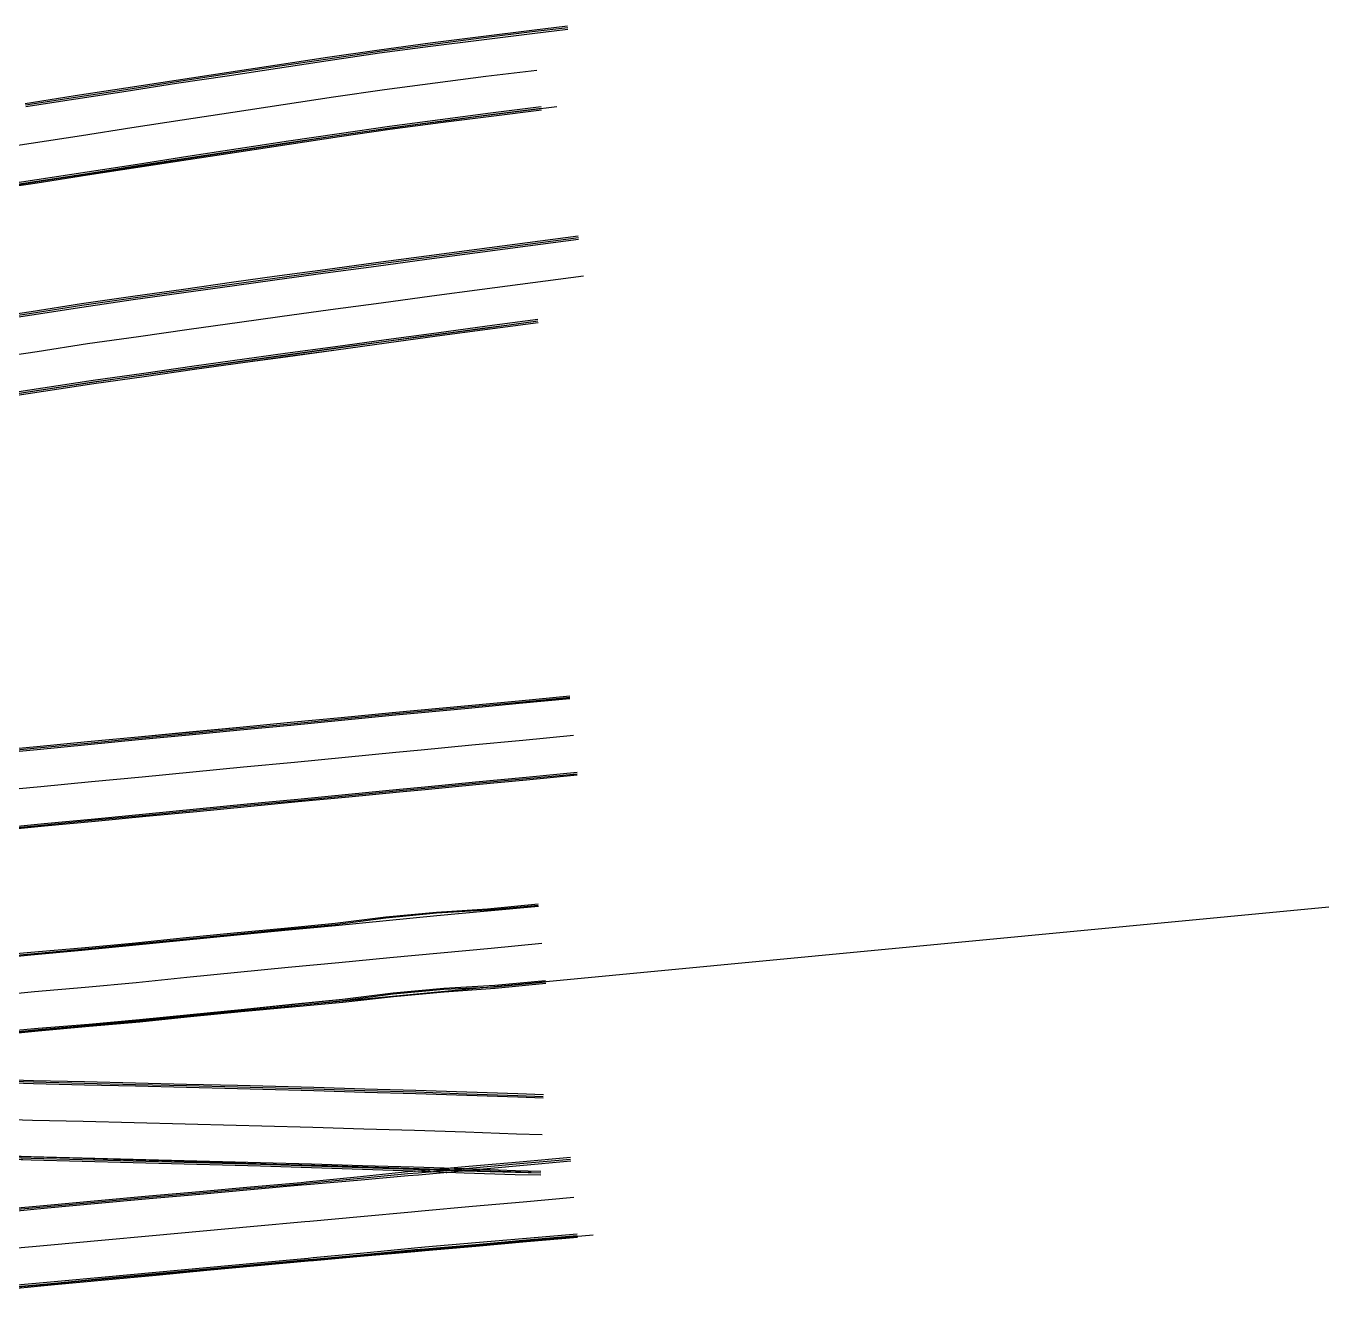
# Model space of a CAD drawing. Header units: metres. Extents: x 263353.8 to 263441.3, y 151065.1 to 151095.4.
# Drawn here: x 263415.75 to 263441.31, y 151070.04 to 151095.38 of the extents above; entities that cross this region are included whole.
import ezdxf

# ---------------------------------------------------------------- set-up
doc = ezdxf.new("R2010")
doc.units = ezdxf.units.M
for name, color, linetype in [('_BRK_INT', 1, 'Continuous'), ('_HARC', 251, 'Continuous'), ('_HTAN', 251, 'Continuous'), ('LIEDGE', 12, 'Continuous'), ('LIRAIL', 12, 'Continuous'), ('LOEDGE', 12, 'Continuous'), ('LORAIL', 12, 'Continuous'), ('LTOP', 12, 'Continuous'), ('RCL', 12, 'Continuous'), ('RIEDGE', 92, 'Continuous'), ('RIRAIL', 92, 'Continuous'), ('ROEDGE', 92, 'Continuous'), ('RORAIL', 92, 'Continuous'), ('RTOP', 92, 'Continuous')]:
    doc.layers.add(name, color=color, linetype=linetype)

msp = doc.modelspace()

# ---------------------------------------------------------------- linework, layer by layer
at = {"layer": '_BRK_INT'}
for p in [(263423.374, 151072.9, 256.342), (263423.375, 151072.9, 256.342), (263423.375, 151072.9, 256.343), (263423.376, 151072.9, 256.343), (263423.651, 151072.925, 256.342), (263423.652, 151072.925, 256.342), (263423.99, 151072.916, 256.341), (263424.022, 151072.957, 256.341), (263424.023, 151072.957, 256.337), (263424.023, 151072.957, 256.341), (263424.024, 151072.957, 256.337), (263424.317, 151072.907, 256.34), (263424.335, 151072.947, 256.34), (263424.336, 151072.947, 256.336), (263424.635, 151072.936, 256.336), (263424.636, 151072.936, 256.336), (263423.689, 151072.889, 256.341), (263423.69, 151072.889, 256.342), (263423.994, 151072.878, 256.34), (263423.995, 151072.878, 256.34), (263423.995, 151072.878, 256.341), (263423.995, 151072.878, 256.341)]:
    msp.add_point(p, dxfattribs=at)
at = {"layer": '_HARC'}
for points in [[(263426.156, 151093.789, 256.321), (263425.632, 151093.725, 256.321), (263425.108, 151093.66, 256.321), (263424.584, 151093.593, 256.32), (263424.06, 151093.526, 256.32), (263423.536, 151093.457, 256.32), (263422.489, 151093.315, 256.32)], [(263422.489, 151093.315, 256.32), (263421.85, 151093.219, 256.321), (263421.211, 151093.123, 256.323), (263420.572, 151093.026, 256.324), (263419.933, 151092.929, 256.325), (263419.294, 151092.831, 256.326), (263418.656, 151092.733, 256.327), (263418.017, 151092.635, 256.329), (263417.378, 151092.536, 256.33), (263416.739, 151092.437, 256.331), (263416.101, 151092.338, 256.332)], [(263416.101, 151092.338, 256.332), (263415.602, 151092.263, 256.332), (263415.104, 151092.187, 256.331), (263414.605, 151092.11, 256.331), (263414.106, 151092.033, 256.33), (263413.608, 151091.954, 256.33), (263413.11, 151091.875, 256.33), (263412.611, 151091.794, 256.329), (263412.113, 151091.713, 256.329), (263411.616, 151091.631, 256.328), (263411.118, 151091.548, 256.328)], [(263425.745, 151089.579, 256.333), (263425.222, 151089.509, 256.333), (263424.7, 151089.44, 256.332), (263424.177, 151089.37, 256.332)], [(263424.177, 151089.37, 256.332), (263423.473, 151089.276, 256.331), (263422.768, 151089.181, 256.329), (263422.063, 151089.085, 256.328), (263421.359, 151088.989, 256.327), (263420.654, 151088.892, 256.326), (263419.95, 151088.794, 256.324), (263419.246, 151088.695, 256.323), (263418.542, 151088.596, 256.322), (263417.134, 151088.396, 256.319)], [(263417.134, 151088.396, 256.319), (263416.484, 151088.296, 256.32), (263415.834, 151088.197, 256.32), (263415.183, 151088.099, 256.32), (263414.533, 151088.002, 256.321), (263413.882, 151087.905, 256.321), (263413.231, 151087.809, 256.322), (263412.58, 151087.714, 256.322), (263411.929, 151087.619, 256.322), (263410.627, 151087.432, 256.323)], [(263425.657, 151072.878, 256.338), (263424.658, 151072.911, 256.339), (263423.659, 151072.943, 256.339), (263422.659, 151072.974, 256.34), (263421.66, 151073.005, 256.341), (263420.66, 151073.036, 256.342), (263419.66, 151073.066, 256.343), (263418.661, 151073.096, 256.343), (263417.661, 151073.126, 256.344), (263416.662, 151073.155, 256.345), (263415.392, 151073.191, 256.346)], [(263424.039, 151071.398, 256.356), (263423.32, 151071.334, 256.356), (263422.601, 151071.269, 256.355), (263421.882, 151071.204, 256.355), (263421.163, 151071.139, 256.354), (263420.443, 151071.074, 256.354), (263419.724, 151071.009, 256.353), (263419.005, 151070.943, 256.353), (263418.286, 151070.877, 256.352), (263416.848, 151070.744, 256.351)], [(263416.848, 151070.744, 256.351), (263416.106, 151070.675, 256.35), (263415.364, 151070.606, 256.349), (263414.621, 151070.536, 256.348), (263413.879, 151070.466, 256.347), (263413.136, 151070.396, 256.347), (263412.394, 151070.326, 256.346), (263411.652, 151070.255, 256.345), (263410.909, 151070.184, 256.344), (263410.167, 151070.113, 256.343), (263409.425, 151070.042, 256.342)]]:
    msp.add_polyline3d(points, dxfattribs=at)
at = {"layer": '_HTAN'}
for p, q in [((263441.305, 151078.087, 256.324), (263413.413, 151075.421, 256.329)), ((263426.871, 151071.648, 256.346), (263424.039, 151071.398, 256.356))]:
    msp.add_line(p, q, dxfattribs=at)
at = {"layer": 'LIEDGE'}
for points in [[(263425.853, 151093.788, 256.318), (263424.86, 151093.665, 256.318), (263423.868, 151093.538, 256.318), (263422.877, 151093.406, 256.318), (263421.887, 151093.263, 256.319), (263420.898, 151093.114, 256.32), (263419.909, 151092.964, 256.322), (263418.921, 151092.813, 256.324), (263417.932, 151092.662, 256.326), (263416.944, 151092.509, 256.328), (263415.956, 151092.356, 256.329), (263414.967, 151092.207, 256.328)], [(263425.783, 151089.617, 256.325), (263424.792, 151089.485, 256.325), (263423.801, 151089.352, 256.325), (263422.81, 151089.219, 256.323), (263421.819, 151089.084, 256.322), (263420.828, 151088.948, 256.321), (263420.035, 151088.838, 256.32), (263419.045, 151088.7, 256.318), (263418.055, 151088.56, 256.316), (263417.064, 151088.419, 256.314), (263416.076, 151088.268, 256.314), (263415.087, 151088.12, 256.315)], [(263426.555, 151080.726, 256.328), (263425.559, 151080.631, 256.331), (263424.564, 151080.536, 256.335), (263423.568, 151080.441, 256.339), (263423.07, 151080.393, 256.341), (263422.075, 151080.297, 256.343), (263421.08, 151080.2, 256.345), (263420.084, 151080.104, 256.348), (263419.089, 151080.007, 256.35), (263418.094, 151079.911, 256.352), (263417.098, 151079.814, 256.355), (263416.103, 151079.718, 256.356), (263415.108, 151079.623, 256.357)], [(263425.936, 151076.64, 256.226), (263424.941, 151076.545, 256.194), (263423.942, 151076.489, 256.201), (263422.946, 151076.398, 256.205), (263421.953, 151076.273, 256.206), (263420.959, 151076.171, 256.252), (263419.964, 151076.071, 256.302), (263418.969, 151075.971, 256.296), (263417.974, 151075.87, 256.233), (263416.977, 151075.784, 256.273), (263415.981, 151075.701, 256.325), (263414.985, 151075.611, 256.321)], [(263425.845, 151072.898, 256.33), (263425.346, 151072.912, 256.334), (263424.346, 151072.946, 256.336), (263423.347, 151072.98, 256.338), (263422.347, 151073.01, 256.34), (263421.348, 151073.038, 256.342), (263420.348, 151073.067, 256.345), (263419.848, 151073.081, 256.346), (263418.848, 151073.107, 256.342), (263417.849, 151073.132, 256.339), (263416.849, 151073.157, 256.335), (263415.849, 151073.182, 256.332), (263414.85, 151073.217, 256.328)], [(263426.557, 151071.669, 256.338), (263425.561, 151071.583, 256.341), (263424.565, 151071.496, 256.344), (263423.569, 151071.409, 256.345), (263423.369, 151071.392, 256.345), (263422.374, 151071.296, 256.35), (263421.379, 151071.199, 256.356), (263421.279, 151071.189, 256.356), (263420.283, 151071.099, 256.353), (263419.287, 151071.008, 256.35), (263418.291, 151070.917, 256.347), (263417.296, 151070.825, 256.344), (263416.3, 151070.732, 256.34), (263415.503, 151070.658, 256.337)]]:
    msp.add_polyline3d(points, dxfattribs=at)
at = {"layer": 'LIRAIL', "lineweight": -3}
for points in [[(263425.853, 151093.788, 256.324), (263424.86, 151093.665, 256.324), (263423.868, 151093.538, 256.323), (263422.877, 151093.406, 256.323), (263421.887, 151093.262, 256.324), (263420.898, 151093.114, 256.325), (263419.909, 151092.964, 256.327), (263418.921, 151092.813, 256.329), (263417.932, 151092.662, 256.33), (263416.944, 151092.509, 256.332), (263415.956, 151092.356, 256.333), (263414.967, 151092.207, 256.332)], [(263425.783, 151089.617, 256.332), (263424.792, 151089.485, 256.332), (263423.801, 151089.352, 256.331), (263422.81, 151089.219, 256.33), (263421.819, 151089.084, 256.328), (263420.828, 151088.948, 256.326), (263420.035, 151088.838, 256.325), (263419.045, 151088.7, 256.323), (263418.055, 151088.56, 256.321), (263417.064, 151088.419, 256.32), (263416.076, 151088.268, 256.32), (263415.087, 151088.119, 256.321)], [(263426.555, 151080.726, 256.342), (263425.559, 151080.631, 256.346), (263424.564, 151080.536, 256.35), (263423.568, 151080.441, 256.354), (263423.07, 151080.393, 256.356), (263422.075, 151080.297, 256.357), (263421.08, 151080.2, 256.359), (263420.084, 151080.104, 256.361), (263419.089, 151080.007, 256.362), (263418.094, 151079.911, 256.364), (263417.098, 151079.814, 256.366), (263416.103, 151079.718, 256.367), (263415.108, 151079.623, 256.367)], [(263425.936, 151076.64, 256.231), (263424.941, 151076.544, 256.2), (263423.942, 151076.488, 256.22), (263422.946, 151076.398, 256.224), (263421.953, 151076.272, 256.21), (263420.959, 151076.17, 256.255), (263419.964, 151076.071, 256.307), (263418.969, 151075.971, 256.3), (263417.974, 151075.87, 256.234), (263416.977, 151075.784, 256.277), (263415.981, 151075.701, 256.333), (263414.985, 151075.611, 256.334)], [(263425.845, 151072.898, 256.335), (263425.346, 151072.912, 256.337), (263424.346, 151072.946, 256.34), (263423.347, 151072.98, 256.343), (263422.347, 151073.01, 256.347), (263421.348, 151073.038, 256.351), (263420.348, 151073.067, 256.355), (263419.848, 151073.08, 256.357), (263418.848, 151073.106, 256.355), (263417.849, 151073.132, 256.354), (263416.849, 151073.157, 256.352), (263415.849, 151073.182, 256.35), (263414.85, 151073.217, 256.348)], [(263426.557, 151071.669, 256.347), (263425.561, 151071.583, 256.351), (263424.565, 151071.496, 256.355), (263423.569, 151071.409, 256.357), (263423.369, 151071.391, 256.357), (263422.374, 151071.295, 256.359), (263421.379, 151071.199, 256.361), (263421.279, 151071.189, 256.362), (263420.283, 151071.099, 256.358), (263419.287, 151071.008, 256.355), (263418.291, 151070.916, 256.351), (263417.296, 151070.825, 256.348), (263416.3, 151070.732, 256.344), (263415.503, 151070.658, 256.341)]]:
    msp.add_polyline3d(points, dxfattribs=at)
at = {"layer": 'LOEDGE'}
for points in [[(263425.861, 151093.725, 256.324), (263424.868, 151093.602, 256.324), (263423.877, 151093.475, 256.324), (263422.886, 151093.343, 256.323), (263421.896, 151093.2, 256.324), (263420.907, 151093.052, 256.326), (263419.919, 151092.902, 256.328), (263418.93, 151092.752, 256.329), (263417.942, 151092.6, 256.331), (263416.953, 151092.448, 256.333), (263415.965, 151092.295, 256.334), (263414.976, 151092.146, 256.333)], [(263425.792, 151089.553, 256.33), (263424.8, 151089.42, 256.329), (263423.809, 151089.287, 256.329), (263422.818, 151089.153, 256.327), (263421.828, 151089.018, 256.325), (263420.837, 151088.881, 256.324), (263420.045, 151088.771, 256.322), (263419.054, 151088.633, 256.321), (263418.064, 151088.494, 256.319), (263417.074, 151088.353, 256.318), (263416.086, 151088.203, 256.318), (263415.097, 151088.054, 256.319)], [(263426.56, 151080.672, 256.318), (263425.564, 151080.577, 256.323), (263424.569, 151080.483, 256.328), (263423.573, 151080.388, 256.333), (263423.075, 151080.341, 256.336), (263422.08, 151080.245, 256.339), (263421.085, 151080.149, 256.343), (263420.089, 151080.054, 256.346), (263419.094, 151079.958, 256.349), (263418.098, 151079.862, 256.353), (263417.103, 151079.766, 256.356), (263416.108, 151079.671, 256.359), (263415.112, 151079.576, 256.361)], [(263425.941, 151076.588, 256.224), (263424.946, 151076.488, 256.191), (263423.949, 151076.417, 256.199), (263422.953, 151076.324, 256.205), (263421.959, 151076.211, 256.208), (263420.964, 151076.119, 256.254), (263419.968, 151076.029, 256.305), (263418.972, 151075.933, 256.296), (263417.978, 151075.83, 256.227), (263416.982, 151075.739, 256.273), (263415.986, 151075.65, 256.331), (263414.99, 151075.554, 256.328)], [(263425.843, 151072.822, 256.333), (263425.343, 151072.829, 256.335), (263424.344, 151072.865, 256.339), (263423.344, 151072.901, 256.342), (263422.345, 151072.934, 256.342), (263421.345, 151072.967, 256.342), (263420.346, 151072.999, 256.342), (263419.846, 151073.015, 256.342), (263418.846, 151073.042, 256.34), (263417.847, 151073.068, 256.338), (263416.847, 151073.093, 256.336), (263415.848, 151073.118, 256.334), (263414.847, 151073.154, 256.332)], [(263426.563, 151071.601, 256.343), (263425.567, 151071.513, 256.346), (263424.571, 151071.426, 256.348), (263423.575, 151071.338, 256.349), (263423.376, 151071.32, 256.349), (263422.38, 151071.232, 256.352), (263421.384, 151071.144, 256.354), (263421.284, 151071.135, 256.354), (263420.288, 151071.043, 256.352), (263419.292, 151070.951, 256.35), (263418.297, 151070.858, 256.348), (263417.301, 151070.765, 256.346), (263416.306, 151070.671, 256.344), (263415.509, 151070.595, 256.342)]]:
    msp.add_polyline3d(points, dxfattribs=at)
at = {"layer": 'LORAIL'}
for points in [[(263425.861, 151093.725, 256.324), (263424.868, 151093.602, 256.324), (263423.877, 151093.475, 256.323), (263422.886, 151093.343, 256.323), (263421.896, 151093.2, 256.324), (263420.907, 151093.052, 256.325), (263419.919, 151092.902, 256.327), (263418.93, 151092.752, 256.329), (263417.942, 151092.6, 256.33), (263416.953, 151092.448, 256.332), (263415.965, 151092.296, 256.333), (263414.976, 151092.146, 256.332)], [(263425.792, 151089.553, 256.332), (263424.8, 151089.42, 256.332), (263423.809, 151089.287, 256.331), (263422.818, 151089.154, 256.33), (263421.828, 151089.018, 256.328), (263420.837, 151088.882, 256.326), (263420.045, 151088.771, 256.325), (263419.054, 151088.634, 256.323), (263418.064, 151088.494, 256.321), (263417.074, 151088.353, 256.32), (263416.086, 151088.203, 256.32), (263415.097, 151088.054, 256.321)], [(263426.56, 151080.672, 256.342), (263425.564, 151080.578, 256.346), (263424.569, 151080.483, 256.35), (263423.573, 151080.388, 256.354), (263423.075, 151080.341, 256.356), (263422.08, 151080.245, 256.357), (263421.085, 151080.15, 256.359), (263420.089, 151080.054, 256.361), (263419.094, 151079.958, 256.362), (263418.098, 151079.862, 256.364), (263417.103, 151079.766, 256.366), (263416.108, 151079.671, 256.367), (263415.112, 151079.576, 256.367)], [(263425.941, 151076.588, 256.231), (263424.946, 151076.488, 256.2), (263423.949, 151076.417, 256.22), (263422.953, 151076.324, 256.224), (263421.959, 151076.211, 256.21), (263420.964, 151076.119, 256.255), (263419.968, 151076.03, 256.307), (263418.972, 151075.933, 256.3), (263417.978, 151075.83, 256.234), (263416.982, 151075.739, 256.277), (263415.986, 151075.65, 256.333), (263414.99, 151075.554, 256.334)], [(263425.843, 151072.822, 256.335), (263425.343, 151072.829, 256.337), (263424.344, 151072.865, 256.34), (263423.344, 151072.901, 256.343), (263422.345, 151072.934, 256.347), (263421.345, 151072.967, 256.351), (263420.346, 151072.999, 256.355), (263419.846, 151073.015, 256.357), (263418.846, 151073.042, 256.355), (263417.847, 151073.068, 256.354), (263416.847, 151073.093, 256.352), (263415.848, 151073.119, 256.35), (263414.847, 151073.155, 256.348)], [(263426.563, 151071.601, 256.347), (263425.567, 151071.513, 256.351), (263424.571, 151071.426, 256.355), (263423.575, 151071.338, 256.357), (263423.376, 151071.32, 256.357), (263422.38, 151071.232, 256.359), (263421.384, 151071.144, 256.361), (263421.284, 151071.135, 256.362), (263420.288, 151071.044, 256.358), (263419.292, 151070.951, 256.355), (263418.297, 151070.858, 256.351), (263417.301, 151070.765, 256.348), (263416.306, 151070.671, 256.344), (263415.509, 151070.595, 256.341)]]:
    msp.add_polyline3d(points, dxfattribs=at)
at = {"layer": 'LTOP'}
for points in [[(263425.857, 151093.756, 256.324), (263424.865, 151093.633, 256.324), (263423.873, 151093.506, 256.323), (263422.881, 151093.374, 256.323), (263421.892, 151093.231, 256.324), (263420.903, 151093.082, 256.325), (263419.914, 151092.933, 256.327), (263418.925, 151092.782, 256.329), (263417.937, 151092.631, 256.33), (263416.949, 151092.478, 256.332), (263415.96, 151092.326, 256.333), (263414.971, 151092.176, 256.332)], [(263425.788, 151089.582, 256.332), (263424.796, 151089.45, 256.332), (263423.805, 151089.318, 256.331), (263422.814, 151089.184, 256.33), (263421.823, 151089.049, 256.328), (263420.833, 151088.913, 256.326), (263420.04, 151088.802, 256.325), (263419.05, 151088.665, 256.323), (263418.06, 151088.526, 256.321), (263417.07, 151088.385, 256.32), (263416.081, 151088.235, 256.32), (263415.092, 151088.086, 256.321)], [(263426.557, 151080.697, 256.342), (263425.562, 151080.602, 256.346), (263424.566, 151080.508, 256.35), (263423.571, 151080.414, 256.354), (263423.073, 151080.366, 256.356), (263422.078, 151080.27, 256.357), (263421.082, 151080.174, 256.359), (263420.087, 151080.078, 256.361), (263419.092, 151079.981, 256.362), (263418.096, 151079.885, 256.364), (263417.101, 151079.789, 256.366), (263416.106, 151079.693, 256.367), (263415.11, 151079.598, 256.367)], [(263425.939, 151076.612, 256.231), (263424.944, 151076.513, 256.2), (263423.944, 151076.469, 256.22), (263422.948, 151076.379, 256.224), (263421.956, 151076.243, 256.21), (263420.961, 151076.143, 256.255), (263419.966, 151076.047, 256.307), (263418.971, 151075.949, 256.3), (263417.976, 151075.847, 256.234), (263416.98, 151075.76, 256.277), (263415.983, 151075.674, 256.333), (263414.988, 151075.58, 256.334)], [(263425.844, 151072.866, 256.335), (263425.345, 151072.88, 256.337), (263424.345, 151072.906, 256.34), (263423.345, 151072.933, 256.343), (263422.346, 151072.967, 256.347), (263421.346, 151073, 256.351), (263420.347, 151073.034, 256.355), (263419.847, 151073.05, 256.357), (263418.848, 151073.076, 256.355), (263417.848, 151073.102, 256.354), (263416.848, 151073.127, 256.352), (263415.848, 151073.151, 256.35), (263414.849, 151073.187, 256.348)], [(263426.561, 151071.634, 256.347), (263425.564, 151071.547, 256.351), (263424.568, 151071.46, 256.355), (263423.572, 151071.373, 256.357), (263423.373, 151071.356, 256.357), (263422.377, 151071.263, 256.359), (263421.381, 151071.169, 256.361), (263421.282, 151071.16, 256.362), (263420.286, 151071.069, 256.358), (263419.29, 151070.978, 256.355), (263418.294, 151070.886, 256.351), (263417.299, 151070.794, 256.348), (263416.303, 151070.701, 256.344), (263415.506, 151070.626, 256.341)]]:
    msp.add_polyline3d(points, dxfattribs=at)
at = {"layer": 'RCL', "lineweight": -3}
for points in [[(263425.765, 151094.507, 256.324), (263424.769, 151094.384, 256.324), (263423.774, 151094.256, 256.323), (263422.779, 151094.123, 256.323), (263421.779, 151093.979, 256.324), (263420.79, 151093.83, 256.325), (263419.8, 151093.68, 256.327), (263418.811, 151093.529, 256.329), (263417.822, 151093.378, 256.33), (263416.833, 151093.225, 256.332), (263415.848, 151093.073, 256.333), (263414.857, 151092.923, 256.332)], [(263426.68, 151090.467, 256.327), (263425.688, 151090.337, 256.327), (263424.696, 151090.205, 256.326), (263423.704, 151090.073, 256.325), (263422.712, 151089.939, 256.323), (263421.72, 151089.805, 256.321), (263420.728, 151089.668, 256.32), (263419.935, 151089.558, 256.318), (263418.944, 151089.42, 256.317), (263417.952, 151089.28, 256.315), (263416.954, 151089.137, 256.314), (263415.967, 151088.986, 256.315), (263414.979, 151088.837, 256.316)], [(263426.485, 151081.451, 256.342), (263425.489, 151081.356, 256.346), (263424.494, 151081.261, 256.349), (263423.498, 151081.166, 256.353), (263423.001, 151081.118, 256.354), (263422.005, 151081.022, 256.356), (263421.01, 151080.926, 256.358), (263420.015, 151080.83, 256.36), (263419.019, 151080.734, 256.362), (263418.024, 151080.638, 256.364), (263417.028, 151080.542, 256.365), (263416.034, 151080.447, 256.366), (263415.038, 151080.352, 256.367)], [(263425.867, 151077.369, 256.23), (263424.871, 151077.274, 256.2), (263423.876, 151077.181, 256.19), (263422.88, 151077.088, 256.192), (263421.885, 151076.993, 256.207), (263420.889, 151076.897, 256.254), (263419.894, 151076.8, 256.303), (263418.899, 151076.701, 256.296), (263417.904, 151076.601, 256.232), (263416.908, 151076.51, 256.276), (263415.912, 151076.42, 256.332), (263414.916, 151076.327, 256.331)], [(263425.869, 151073.617, 256.335), (263425.369, 151073.632, 256.337), (263424.369, 151073.666, 256.34), (263423.37, 151073.7, 256.343), (263422.37, 151073.729, 256.347), (263421.37, 151073.758, 256.351), (263420.37, 151073.787, 256.355), (263419.87, 151073.801, 256.357), (263418.87, 151073.826, 256.353), (263417.87, 151073.851, 256.349), (263416.87, 151073.875, 256.344), (263415.87, 151073.899, 256.34), (263414.884, 151073.933, 256.335)], [(263426.494, 151072.384, 256.335), (263425.498, 151072.296, 256.339), (263424.502, 151072.207, 256.342), (263423.505, 151072.118, 256.343), (263423.306, 151072.1, 256.343), (263422.31, 151072.009, 256.349), (263421.314, 151071.918, 256.354), (263421.214, 151071.908, 256.355), (263420.218, 151071.818, 256.353), (263419.221, 151071.728, 256.35), (263418.225, 151071.637, 256.348), (263417.229, 151071.545, 256.346), (263416.233, 151071.453, 256.343), (263415.436, 151071.379, 256.341)]]:
    msp.add_polyline3d(points, dxfattribs=at)
at = {"layer": 'RIEDGE'}
for points in [[(263426.377, 151095.31, 256.312), (263425.678, 151095.226, 256.312), (263424.678, 151095.102, 256.312), (263423.68, 151094.974, 256.311), (263422.682, 151094.841, 256.311), (263421.671, 151094.695, 256.312), (263420.681, 151094.546, 256.314), (263419.691, 151094.396, 256.316), (263418.701, 151094.246, 256.317), (263417.711, 151094.094, 256.319), (263416.721, 151093.941, 256.321), (263415.741, 151093.79, 256.322)], [(263426.586, 151091.188, 256.303), (263425.593, 151091.057, 256.302), (263424.6, 151090.925, 256.3), (263423.608, 151090.793, 256.298), (263422.615, 151090.66, 256.295), (263421.622, 151090.525, 256.292), (263420.629, 151090.389, 256.289), (263419.835, 151090.279, 256.287), (263418.842, 151090.14, 256.288), (263417.85, 151090, 256.288), (263416.844, 151089.855, 256.289), (263415.858, 151089.704, 256.292), (263414.871, 151089.555, 256.295)], [(263426.415, 151082.175, 256.34), (263425.42, 151082.081, 256.34), (263424.424, 151081.986, 256.34), (263423.429, 151081.891, 256.34), (263422.931, 151081.843, 256.34), (263421.935, 151081.748, 256.342), (263420.94, 151081.652, 256.345), (263419.945, 151081.557, 256.348), (263418.949, 151081.461, 256.35), (263417.954, 151081.366, 256.353), (263416.958, 151081.27, 256.356), (263415.964, 151081.175, 256.357), (263414.969, 151081.081, 256.359)], [(263425.797, 151078.097, 256.31), (263424.802, 151078.003, 256.31), (263423.806, 151077.914, 256.249), (263422.81, 151077.819, 256.234), (263421.815, 151077.718, 256.265), (263420.82, 151077.623, 256.278), (263419.824, 151077.529, 256.29), (263418.829, 151077.432, 256.271), (263417.834, 151077.332, 256.223), (263416.839, 151077.235, 256.267), (263415.843, 151077.139, 256.323), (263414.848, 151077.042, 256.323)], [(263425.893, 151074.337, 256.327), (263425.392, 151074.352, 256.331), (263424.392, 151074.386, 256.331), (263423.392, 151074.42, 256.33), (263422.392, 151074.449, 256.333), (263421.392, 151074.478, 256.336), (263420.392, 151074.507, 256.34), (263419.892, 151074.521, 256.341), (263418.891, 151074.545, 256.336), (263417.891, 151074.569, 256.331), (263416.89, 151074.593, 256.326), (263415.89, 151074.616, 256.321), (263414.918, 151074.649, 256.315)], [(263426.431, 151073.099, 256.316), (263425.435, 151073.009, 256.318), (263424.439, 151072.918, 256.319), (263423.442, 151072.827, 256.319), (263423.243, 151072.809, 256.318), (263422.246, 151072.723, 256.328), (263421.249, 151072.636, 256.339), (263421.149, 151072.627, 256.34), (263420.152, 151072.538, 256.34), (263419.156, 151072.448, 256.339), (263418.159, 151072.357, 256.339), (263417.162, 151072.266, 256.339), (263416.166, 151072.174, 256.339), (263415.368, 151072.101, 256.338)]]:
    msp.add_polyline3d(points, dxfattribs=at)
at = {"layer": 'RIRAIL', "lineweight": -3}
for points in [[(263426.377, 151095.311, 256.328), (263425.678, 151095.226, 256.328), (263424.678, 151095.102, 256.328), (263423.68, 151094.974, 256.327), (263422.682, 151094.841, 256.327), (263421.671, 151094.695, 256.328), (263420.681, 151094.546, 256.329), (263419.691, 151094.396, 256.331), (263418.701, 151094.246, 256.332), (263417.711, 151094.094, 256.334), (263416.721, 151093.941, 256.336), (263415.741, 151093.79, 256.337)], [(263426.586, 151091.188, 256.327), (263425.593, 151091.057, 256.327), (263424.6, 151090.926, 256.326), (263423.608, 151090.793, 256.325), (263422.615, 151090.66, 256.323), (263421.622, 151090.525, 256.321), (263420.629, 151090.389, 256.32), (263419.835, 151090.279, 256.318), (263418.842, 151090.14, 256.317), (263417.85, 151090, 256.317), (263416.844, 151089.855, 256.316), (263415.858, 151089.704, 256.318), (263414.871, 151089.555, 256.32)], [(263426.415, 151082.176, 256.348), (263425.42, 151082.081, 256.35), (263424.424, 151081.986, 256.352), (263423.429, 151081.891, 256.354), (263422.931, 151081.843, 256.354), (263421.935, 151081.748, 256.357), (263420.94, 151081.652, 256.359), (263419.945, 151081.557, 256.361), (263418.949, 151081.461, 256.364), (263417.954, 151081.366, 256.366), (263416.958, 151081.27, 256.368), (263415.964, 151081.175, 256.37), (263414.969, 151081.081, 256.371)], [(263425.797, 151078.097, 256.319), (263424.802, 151078.003, 256.321), (263423.806, 151077.914, 256.264), (263422.81, 151077.819, 256.253), (263421.815, 151077.718, 256.287), (263420.82, 151077.623, 256.305), (263419.824, 151077.529, 256.32), (263418.829, 151077.432, 256.296), (263417.834, 151077.333, 256.232), (263416.839, 151077.235, 256.276), (263415.843, 151077.139, 256.332), (263414.848, 151077.043, 256.331)], [(263425.893, 151074.337, 256.341), (263425.392, 151074.352, 256.342), (263424.392, 151074.386, 256.343), (263423.392, 151074.42, 256.343), (263422.392, 151074.449, 256.348), (263421.392, 151074.478, 256.352), (263420.392, 151074.507, 256.357), (263419.892, 151074.521, 256.359), (263418.891, 151074.545, 256.354), (263417.891, 151074.569, 256.35), (263416.89, 151074.593, 256.345), (263415.89, 151074.616, 256.341), (263414.918, 151074.649, 256.336)], [(263426.431, 151073.099, 256.335), (263425.435, 151073.009, 256.339), (263424.439, 151072.918, 256.342), (263423.442, 151072.827, 256.343), (263423.243, 151072.809, 256.343), (263422.246, 151072.723, 256.349), (263421.249, 151072.636, 256.354), (263421.149, 151072.627, 256.355), (263420.152, 151072.538, 256.353), (263419.156, 151072.448, 256.351), (263418.159, 151072.357, 256.348), (263417.162, 151072.266, 256.346), (263416.166, 151072.174, 256.344), (263415.368, 151072.101, 256.341)]]:
    msp.add_polyline3d(points, dxfattribs=at)
at = {"layer": 'ROEDGE'}
for points in [[(263426.369, 151095.376, 256.312), (263425.669, 151095.292, 256.311), (263424.67, 151095.168, 256.311), (263423.671, 151095.04, 256.311), (263422.673, 151094.906, 256.312), (263421.662, 151094.76, 256.313), (263420.671, 151094.611, 256.315), (263419.681, 151094.461, 256.318), (263418.691, 151094.31, 256.32), (263417.701, 151094.158, 256.322), (263416.712, 151094.005, 256.325), (263415.731, 151093.853, 256.327)], [(263426.577, 151091.255, 256.324), (263425.584, 151091.125, 256.324), (263424.591, 151090.994, 256.323), (263423.599, 151090.862, 256.323), (263422.605, 151090.729, 256.321), (263421.612, 151090.594, 256.32), (263420.619, 151090.459, 256.318), (263419.825, 151090.349, 256.317), (263418.833, 151090.209, 256.316), (263417.84, 151090.068, 256.316), (263416.833, 151089.923, 256.315), (263415.847, 151089.771, 256.317), (263414.861, 151089.622, 256.319)], [(263426.411, 151082.222, 256.343), (263425.415, 151082.128, 256.343), (263424.419, 151082.035, 256.343), (263423.424, 151081.942, 256.343), (263422.926, 151081.895, 256.343), (263421.93, 151081.8, 256.346), (263420.935, 151081.705, 256.348), (263419.939, 151081.61, 256.351), (263418.944, 151081.516, 256.354), (263417.949, 151081.421, 256.356), (263416.953, 151081.326, 256.359), (263415.959, 151081.232, 256.361), (263414.963, 151081.138, 256.362)], [(263425.793, 151078.143, 256.313), (263424.797, 151078.048, 256.313), (263423.799, 151077.982, 256.253), (263422.804, 151077.887, 256.235), (263421.811, 151077.761, 256.258), (263420.816, 151077.666, 256.287), (263419.82, 151077.574, 256.316), (263418.825, 151077.475, 256.294), (263417.83, 151077.369, 256.221), (263416.834, 151077.281, 256.267), (263415.838, 151077.195, 256.325), (263414.842, 151077.105, 256.327)], [(263425.895, 151074.404, 256.338), (263425.395, 151074.419, 256.339), (263424.395, 151074.453, 256.341), (263423.394, 151074.486, 256.344), (263422.394, 151074.514, 256.345), (263421.394, 151074.542, 256.346), (263420.394, 151074.569, 256.347), (263419.893, 151074.583, 256.347), (263418.893, 151074.607, 256.342), (263417.893, 151074.631, 256.338), (263416.892, 151074.654, 256.333), (263415.892, 151074.677, 256.328), (263414.921, 151074.71, 256.323)], [(263426.425, 151073.168, 256.334), (263425.429, 151073.081, 256.337), (263424.433, 151072.994, 256.341), (263423.435, 151072.906, 256.342), (263423.235, 151072.888, 256.342), (263422.24, 151072.787, 256.342), (263421.244, 151072.686, 256.343), (263421.145, 151072.676, 256.343), (263420.148, 151072.588, 256.343), (263419.151, 151072.5, 256.342), (263418.154, 151072.411, 256.342), (263417.157, 151072.321, 256.341), (263416.16, 151072.232, 256.341), (263415.363, 151072.159, 256.34)]]:
    msp.add_polyline3d(points, dxfattribs=at)
at = {"layer": 'RORAIL'}
for points in [[(263426.369, 151095.376, 256.328), (263425.669, 151095.292, 256.328), (263424.67, 151095.168, 256.328), (263423.671, 151095.04, 256.327), (263422.673, 151094.906, 256.327), (263421.662, 151094.76, 256.328), (263420.671, 151094.611, 256.329), (263419.681, 151094.461, 256.331), (263418.691, 151094.31, 256.332), (263417.701, 151094.158, 256.334), (263416.712, 151094.005, 256.336), (263415.731, 151093.853, 256.337)], [(263426.577, 151091.255, 256.327), (263425.584, 151091.125, 256.327), (263424.591, 151090.994, 256.326), (263423.599, 151090.862, 256.325), (263422.605, 151090.729, 256.323), (263421.612, 151090.594, 256.321), (263420.619, 151090.458, 256.32), (263419.825, 151090.349, 256.318), (263418.833, 151090.209, 256.317), (263417.84, 151090.068, 256.317), (263416.833, 151089.923, 256.316), (263415.847, 151089.771, 256.318), (263414.861, 151089.622, 256.32)], [(263426.411, 151082.222, 256.348), (263425.415, 151082.128, 256.35), (263424.419, 151082.035, 256.352), (263423.424, 151081.942, 256.354), (263422.926, 151081.895, 256.354), (263421.93, 151081.8, 256.357), (263420.935, 151081.705, 256.359), (263419.939, 151081.61, 256.361), (263418.944, 151081.515, 256.364), (263417.949, 151081.42, 256.366), (263416.953, 151081.326, 256.368), (263415.959, 151081.231, 256.37), (263414.963, 151081.137, 256.371)], [(263425.793, 151078.143, 256.319), (263424.797, 151078.047, 256.321), (263423.799, 151077.982, 256.264), (263422.804, 151077.887, 256.253), (263421.811, 151077.761, 256.287), (263420.816, 151077.666, 256.305), (263419.82, 151077.574, 256.32), (263418.825, 151077.475, 256.296), (263417.83, 151077.369, 256.232), (263416.834, 151077.281, 256.276), (263415.838, 151077.195, 256.332), (263414.842, 151077.104, 256.331)], [(263425.895, 151074.404, 256.341), (263425.395, 151074.419, 256.342), (263424.395, 151074.453, 256.343), (263423.394, 151074.486, 256.343), (263422.394, 151074.514, 256.348), (263421.394, 151074.542, 256.352), (263420.394, 151074.569, 256.357), (263419.893, 151074.583, 256.359), (263418.893, 151074.607, 256.354), (263417.893, 151074.631, 256.35), (263416.892, 151074.654, 256.345), (263415.892, 151074.677, 256.341), (263414.921, 151074.71, 256.336)], [(263426.425, 151073.168, 256.335), (263425.429, 151073.081, 256.339), (263424.433, 151072.993, 256.342), (263423.435, 151072.905, 256.343), (263423.235, 151072.888, 256.343), (263422.24, 151072.787, 256.349), (263421.244, 151072.686, 256.354), (263421.145, 151072.676, 256.355), (263420.148, 151072.588, 256.353), (263419.151, 151072.499, 256.351), (263418.154, 151072.411, 256.348), (263417.157, 151072.321, 256.346), (263416.16, 151072.231, 256.344), (263415.363, 151072.159, 256.341)]]:
    msp.add_polyline3d(points, dxfattribs=at)
at = {"layer": 'RTOP'}
for points in [[(263426.373, 151095.344, 256.328), (263425.673, 151095.26, 256.328), (263424.674, 151095.136, 256.328), (263423.675, 151095.008, 256.327), (263422.677, 151094.875, 256.327), (263421.666, 151094.729, 256.328), (263420.676, 151094.58, 256.329), (263419.686, 151094.43, 256.331), (263418.696, 151094.279, 256.332), (263417.706, 151094.127, 256.334), (263416.716, 151093.974, 256.336), (263415.736, 151093.823, 256.337)], [(263426.581, 151091.222, 256.327), (263425.588, 151091.092, 256.327), (263424.595, 151090.96, 256.326), (263423.603, 151090.828, 256.325), (263422.61, 151090.694, 256.323), (263421.617, 151090.559, 256.321), (263420.624, 151090.423, 256.32), (263419.83, 151090.313, 256.318), (263418.838, 151090.174, 256.317), (263417.845, 151090.034, 256.317), (263416.838, 151089.889, 256.316), (263415.852, 151089.738, 256.318), (263414.866, 151089.589, 256.32)], [(263426.413, 151082.198, 256.348), (263425.417, 151082.104, 256.35), (263424.422, 151082.01, 256.352), (263423.426, 151081.916, 256.354), (263422.928, 151081.869, 256.354), (263421.933, 151081.773, 256.357), (263420.938, 151081.678, 256.359), (263419.942, 151081.582, 256.361), (263418.947, 151081.487, 256.364), (263417.951, 151081.392, 256.366), (263416.956, 151081.296, 256.368), (263415.962, 151081.202, 256.37), (263414.966, 151081.107, 256.371)], [(263425.795, 151078.119, 256.319), (263424.8, 151078.024, 256.321), (263423.801, 151077.964, 256.264), (263422.805, 151077.869, 256.253), (263421.813, 151077.74, 256.287), (263420.818, 151077.643, 256.305), (263419.822, 151077.549, 256.32), (263418.827, 151077.451, 256.296), (263417.832, 151077.349, 256.232), (263416.837, 151077.256, 256.276), (263415.841, 151077.164, 256.332), (263414.845, 151077.071, 256.331)], [(263425.893, 151074.365, 256.341), (263425.393, 151074.379, 256.342), (263424.393, 151074.416, 256.343), (263423.393, 151074.452, 256.343), (263422.393, 151074.481, 256.348), (263421.393, 151074.51, 256.352), (263420.393, 151074.538, 256.357), (263419.892, 151074.552, 256.359), (263418.892, 151074.576, 256.354), (263417.892, 151074.6, 256.35), (263416.891, 151074.624, 256.345), (263415.891, 151074.647, 256.341), (263414.92, 151074.68, 256.336)], [(263426.428, 151073.133, 256.335), (263425.432, 151073.044, 256.339), (263424.436, 151072.956, 256.342), (263423.438, 151072.866, 256.343), (263423.239, 151072.848, 256.343), (263422.243, 151072.754, 256.349), (263421.246, 151072.659, 256.354), (263421.147, 151072.65, 256.355), (263420.15, 151072.562, 256.353), (263419.153, 151072.473, 256.351), (263418.156, 151072.384, 256.348), (263417.16, 151072.294, 256.346), (263416.163, 151072.204, 256.344), (263415.366, 151072.131, 256.341)]]:
    msp.add_polyline3d(points, dxfattribs=at)

doc.saveas('drawing.dxf')
